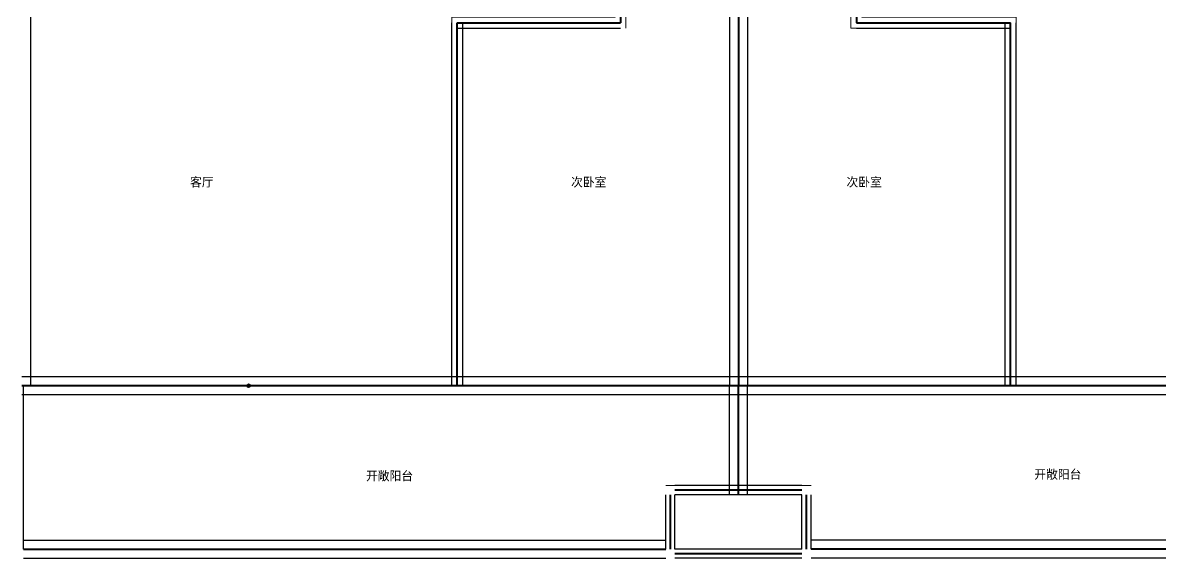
# Model space of a CAD drawing. Header units: metres. Extents: x -2 to 8644, y -38 to 294.
# Drawn here: x 1142.2 to 1393, y -38 to 80 of the extents above; entities that cross this region are included whole.
import ezdxf

# ---------------------------------------------------------------- set-up
doc = ezdxf.new("R2010")
doc.units = ezdxf.units.M
for name, color, linetype in [('DOORS', 9, 'Continuous'), ('ROOMS', 9, 'Continuous'), ('TEXT', 3, 'Continuous'), ('WALLS', 7, 'Continuous')]:
    doc.layers.add(name, color=color, linetype=linetype)

# ---------------------------------------------------------------- blocks, each defined once
blk = doc.blocks.new('FLOOR_1')
at = {"layer": 'DOORS', "color": 9, "lineweight": 35}
for p, q in [((228, 0), (156, 0)), ((450, 0), (372, 0))]:
    blk.add_line(p, q, dxfattribs=at)
at = {"layer": 'DOORS', "color": 9}
blk.add_circle((192, 0), 0.4, dxfattribs=at)
at = {"layer": 'ROOMS', "color": 9, "lineweight": 20}
for points in [[(462, 2), (462, 85.2), (562, 85.2), (562, 108), (454, 108), (454, 180), (382, 180), (382, 108), (327.2, 108), (327.2, 81.2), (361.2, 81.2), (361.2, 2)], [(462, 2), (462, 85.2), (562, 85.2), (562, 108), (454, 108), (454, 180), (382, 180), (382, 108), (327.2, 108), (327.2, 81.2), (361.2, 81.2), (361.2, 2)], [(462, 2), (462, 85.2), (562, 85.2), (562, 108), (454, 108), (454, 180), (382, 180), (382, 108), (327.2, 108), (327.2, 81.2), (361.2, 81.2), (361.2, 2)], [(80, 85.2), (80, 108), (144, 108), (144, 168.8), (216, 168.8), (216, 108), (272.8, 108), (272.8, 81.2), (236.8, 81.2), (236.8, 2), (144, 2), (144, 85.2)], [(80, 85.2), (80, 108), (144, 108), (144, 168.8), (216, 168.8), (216, 108), (272.8, 108), (272.8, 81.2), (236.8, 81.2), (236.8, 2), (144, 2), (144, 85.2)], [(80, 85.2), (80, 108), (144, 108), (144, 168.8), (216, 168.8), (216, 108), (272.8, 108), (272.8, 81.2), (236.8, 81.2), (236.8, 2), (144, 2), (144, 85.2)], [(275.2, 78.8), (275.2, 108), (298, 108), (298, 2), (239.2, 2), (239.2, 78.8)], [(302, 108), (324.8, 108), (324.8, 78.8), (358.8, 78.8), (358.8, 2), (302, 2)], [(284, -22), (298, -22), (298, -2), (142.4, -2), (142.4, -34), (284, -34)], [(316, -34), (463.6, -34), (463.6, -2), (302, -2), (302, -22), (316, -22)]]:
    blk.add_lwpolyline(points, dxfattribs=at)
at = {"layer": 'WALLS', "lineweight": 40}
for p, q in [((274, 110), (274, 80)), ((300, 110), (300, 0)), ((326, 110), (326, 80)), ((238, 80), (274, 80)), ((238, 0), (238, 80)), ((326, 80), (360, 80)), ((360, 0), (360, 80)), ((238, 0), (142, 0)), ((300, 0), (238, 0)), ((300, -24), (300, 0)), ((360, 0), (300, 0)), ((464, 0), (360, 0)), ((285, -36), (285, -24)), ((300, -23), (286, -23)), ((314, -23), (300, -23)), ((315, -36), (315, -24)), ((142.4, -36), (284, -36)), ((314, -37), (286, -37)), ((463.6, -36), (316, -36))]:
    blk.add_line(p, q, dxfattribs=at)
at = {"layer": 'WALLS', "lineweight": 25}
for p, q in [((298, 110), (298, 0)), ((302, 110), (302, 0)), ((144, 0), (144, 84)), ((236.8, 0), (236.8, 80)), ((238, 78.8), (274, 78.8)), ((239.2, 0), (239.2, 80)), ((326, 78.8), (360, 78.8)), ((358.8, 0), (358.8, 80)), ((361.2, 0), (361.2, 80)), ((238, 2), (142, 2)), ((142.4, -36), (142.4, 0)), ((300, 2), (238, 2)), ((298, -24), (298, 0)), ((360, 2), (300, 2)), ((302, -24), (302, 0)), ((464, 2), (360, 2)), ((238, -2), (142, -2)), ((300, -2), (238, -2)), ((360, -2), (300, -2)), ((464, -2), (360, -2)), ((300, -22), (286, -22)), ((314, -22), (300, -22)), ((284, -36), (284, -24)), ((286, -36), (286, -24)), ((300, -24), (286, -24)), ((314, -24), (300, -24)), ((314, -36), (314, -24)), ((316, -36), (316, -24)), ((142.4, -34), (284, -34)), ((463.6, -34), (316, -34)), ((314, -36), (286, -36)), ((142.4, -38), (284, -38)), ((314, -38), (286, -38)), ((463.6, -38), (316, -38))]:
    blk.add_line(p, q, dxfattribs=at)
at = {"layer": 'TEXT', "color": 3}
for s, p in [('客厅', (179.08, 43.91)), ('次卧室', (263.09, 43.91)), ('次卧室', (323.82, 43.91)), ('开敞阳台', (217.88, -20.84)), ('开敞阳台', (365.22, -20.5))]:
    blk.add_text(s, height=2, dxfattribs=at).set_placement(p)

msp = doc.modelspace()

# ---------------------------------------------------------------- block references
at = {"layer": 'WALLS'}
msp.add_blockref('FLOOR_1', (1000, 0), dxfattribs=at)

doc.saveas('drawing.dxf')
